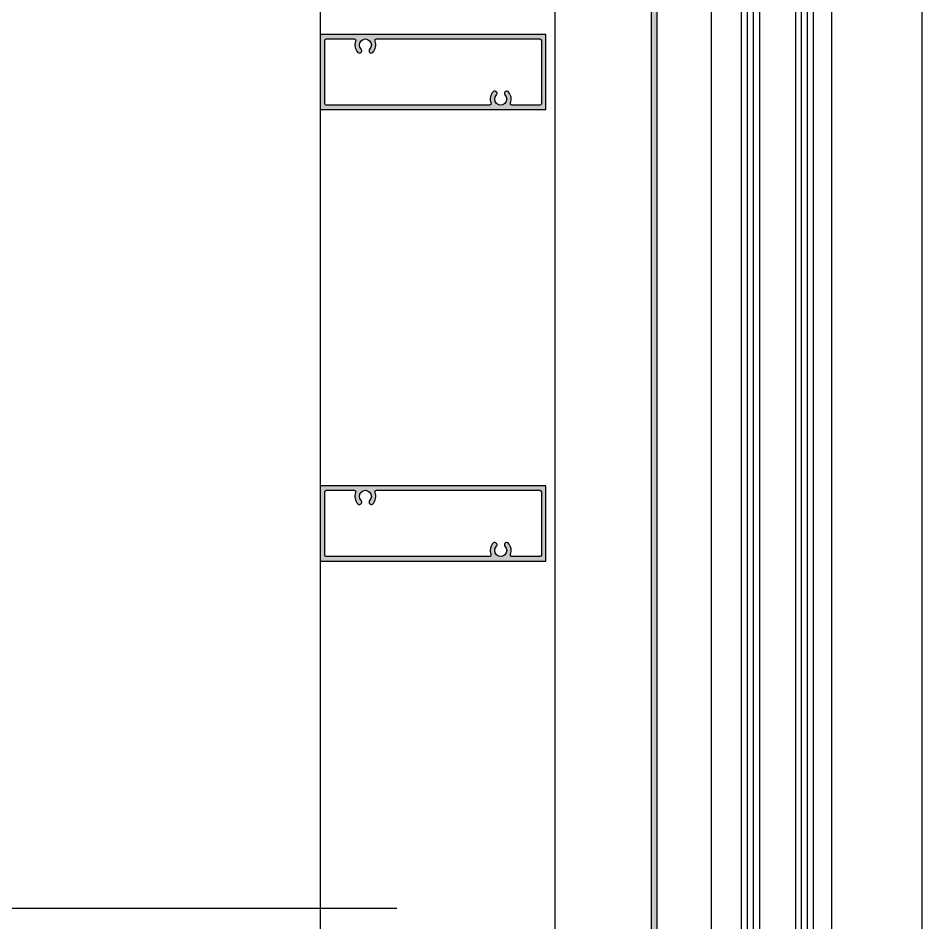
# Model space of a CAD drawing. Header units: millimetres. Extents: x 12351878 to 12381578, y 696206 to 738256.
# Drawn here: x 12366234 to 12366534.5, y 730883.2 to 731183.9 of the extents above; entities that cross this region are included whole.
import ezdxf

# ---------------------------------------------------------------- set-up
doc = ezdxf.new("R2010")
doc.units = ezdxf.units.MM
doc.header["$LTSCALE"] = 1000
for name, color, linetype in [('ALUM', 1, 'Continuous'), ('DIM_LEAD', 3, 'Continuous'), ('EXTRUSION-V', 141, 'Continuous'), ('EXTRUSION1', 4, 'Continuous'), ('GLASS', 1, 'Continuous'), ('GLASS-V', 11, 'Continuous'), ('SYMBOL', 7, 'Continuous'), ('型材断面填充', 254, 'Continuous'), ('铝板断面填充', 14, 'Continuous')]:
    doc.layers.add(name, color=color, linetype=linetype)

# ---------------------------------------------------------------- blocks, each defined once
blk = doc.blocks.new('20210923-LC06')
at = {"layer": '型材断面填充', "linetype": 'ByBlock'}
h = blk.add_hatch(color=256, dxfattribs=at)
h.paths.add_polyline_path([(75, 12.5), (0, 12.5), (0, -12.5), (75, -12.5)])
edge = h.paths.add_edge_path(flags=16)
edge.add_arc((72.99999999999272, 10.5), 0.5, 0, 90, ccw=False)
edge.add_line((73.49999999999272, 10.5), (73.49999999999272, -10.5))
edge.add_arc((72.99999999999272, -10.5), 0.5, -90, 0, ccw=False)
edge.add_line((72.99999999999272, -11), (63.70809924347122, -11))
edge.add_arc((63.70809924347122, -10.5), 0.5, 157.9756871616606, 270, ccw=False)
edge.add_arc((59.99999999996362, -8.999999999923602), 3.49999999999024, 337.9756871617368, 405.5224881743313)
edge.add_arc((61.96176195076987, -7.002128601492586), 0.6999999863657048, 45.52248817439985, 150.0000000002586)
edge.add_line((61.35554417992535, -6.652128608311614), (61.30384047733969, -6.741682048123039))
edge.add_arc((61.91005825998582, -7.091682048114308), 0.6999999999930533, 150.000000000497, 224.9738861260881)
edge.add_arc((59.99999999498687, -8.999999999916326), 1.99999999646012, -224.97388637242545, 44.97388612635791, ccw=False)
edge.add_arc((58.08994174066902, -7.091682042391767), 0.6999999964802336, 315.0261136276913, 389.999999996758)
edge.add_line((58.69615952028835, -6.741682044186746), (58.64445582000917, -6.652128608351632))
edge.add_arc((58.0382380491501, -7.002128601496224), 0.6999999863618294, 29.99999999656709, 134.4775118258088)
edge.add_arc((59.99999999995634, -8.999999999923602), 3.499999999985485, 134.4775118257521, 202.0243128383078)
edge.add_arc((56.29190075644874, -10.5), 0.5000000000078625, -89.99999999916622, 22.024312838026788, ccw=False)
edge.add_line((56.29190075645602, -11), (2, -11))
edge.add_arc((2, -10.5), 0.5, 180, 270, ccw=False)
edge.add_line((1.5, -10.5), (1.5, 10.5))
edge.add_arc((2, 10.5), 0.5, 90, 180, ccw=False)
edge.add_line((2, 11), (11.2919007564924, 11))
edge.add_arc((11.29190075648512, 10.49999999998909), 0.5000000000109139, -22.024313129871473, 89.99999999916622, ccw=False)
edge.add_arc((15.00000000499858, 8.999999975909304), 3.500000013615411, 157.9756868698486, 225.5224875408107)
edge.add_arc((13.03823803211708, 7.002128599175194), 0.7000000000041585, 225.5224875403132, 330.0000000028977)
edge.add_line((13.64445581477776, 6.652128599209391), (13.696159520332, 6.741682044186746))
edge.add_arc((13.0899417407054, 7.091682042388129), 0.6999999964831274, 330.0000000037976, 404.9738863725193)
edge.add_arc((14.99999999501597, 8.999999999916326), 1.999999996458775, -44.97388612598962, 224.9738863725727, ccw=False)
edge.add_arc((16.9100582600222, 7.091682048121584), 0.6999999999878389, 135.0261138737017, 209.9999999998008)
edge.add_line((16.30384047738335, 6.741682048130315), (16.355544179969, 6.652128608307976))
edge.add_arc((16.96176195081352, 7.002128601492586), 0.6999999863692359, 209.9999999999993, 314.4775118253916)
edge.add_arc((15.00000000002183, 8.999999999923602), 3.499999999983077, 314.477511825457, 382.0243128382527)
edge.add_arc((18.70809924351488, 10.49999999999272), 0.4999999999930083, 90, 202.0243128382656, ccw=False)
edge.add_line((18.70809924351488, 10.99999999998545), (72.99999999999272, 11))
at = {"color": 0, "linetype": 'ByBlock'}
blk.add_lwpolyline([(75, 12.5), (0, 12.5), (0, -12.5), (75, -12.5)], close=True, dxfattribs=at)
blk.add_lwpolyline([(72.99999999999272, 11, -0.4142135623731147), (73.49999999999272, 10.5), (73.49999999999272, -10.5, -0.4142135623730951), (72.99999999999272, -11), (63.70809924347122, -11, -0.5318455158548693), (63.24458683803095, -10.31249999998909, 0.303569696419431), (62.45220242653158, -6.502660764042957, 0.4903143928775128), (61.35554417992535, -6.652128608311614), (61.30384047733969, -6.741682048123039, 0.339327190915275), (61.41485796841152, -7.586431147374242, -2.41265831870223), (58.58514202763035, -7.586431141295179, 0.339327192099483), (58.69615952028835, -6.741682044186746), (58.64445582000917, -6.652128608351632, 0.4903143928944151), (57.54779757338838, -6.502660764050233, 0.3035696964186377), (56.75541316189629, -10.31249999998909, -0.5318455158544906), (56.29190075645602, -11), (2, -11, -0.4142135623730951), (1.5, -10.5), (1.5, 10.5, -0.4142135623730951), (2, 11), (11.2919007564924, 11, -0.5318455174885397), (11.75541316098679, 10.31249999761349, 0.3035696947912896), (12.5477975412723, 6.502660757421836, 0.4903143963226426), (13.64445581477776, 6.652128599209391), (13.696159520332, 6.741682044186746, 0.3393271920984405), (13.58514202766673, 7.586431141295179, -2.412658318694041), (16.41485796845518, 7.58643114737788, 0.3393271909152766), (16.30384047738335, 6.741682048130315), (16.355544179969, 6.652128608307976, 0.49031439287499), (17.45220242657524, 6.502660764039319, 0.3035696964197462), (18.24458683808189, 10.31249999998545, -0.5318455158541423), (18.70809924351488, 10.99999999998545)], format="xyb", close=True, dxfattribs=at)
blk = doc.blocks.new('*U104')
at = {"layer": 'GLASS'}
for points in [[(908.0101081583807, 15.99999998882048), (1.000000000014552, 16), (1.455191522836685e-11, 17), (2.182787284255028e-11, 21), (1.000000000021828, 22), (908.0101081583862, 21.99999998882776)], [(908.0101081583698, 3.999999988827757), (1.000000000003638, 4), (3.637978807091713e-12, 3), (-3.637978807091713e-12, -1), (0.999999999996362, -2), (908.0101081583589, -2.000000011179519)]]:
    blk.add_lwpolyline(points, dxfattribs=at)
at = {"layer": 'GLASS-V'}
for p, q in [((2.182787284255028e-11, 20), (908.0101081583844, 19.99999998882776)), ((1.818989403545856e-11, 18), (908.0101081583807, 17.99999998882776)), ((3.637978807091713e-12, 2), (908.010108158368, 1.999999988820482)), ((0, 0), (908.0101081583607, -1.117951853160537e-08))]:
    blk.add_line(p, q, dxfattribs=at)
blk = doc.blocks.new('gyblcqs2')
at = {"layer": 'EXTRUSION-V'}
for p, q in [((3316.999988114461, 2825.581785413087), (3316.999988123775, 3833.571656933287, -3.542093021416049e-08)), ((3356.999988390133, 3833.571656933287, -2.813399686804691e-08), (3356.999987822026, 2825.561548143043, 4.015512391808422e-08)), ((3386.999988518655, 3833.571656933287, -2.813399686804691e-08), (3386.999988518655, 2825.561548143043, 4.015512391808422e-08)), ((3264.989149881527, 3605.58174330357, 2.422591308793002e-08), (3264.989149881527, -2844.428347484209, 2.635479687953106e-08))]:
    blk.add_line(p, q, dxfattribs=at)
at = {"layer": 'EXTRUSION-V', "elevation": -6.907243682693404e-08}
blk.add_lwpolyline([(3186.989286676049, 3605.58174330357), (3186.989286676049, -2844.428347484209)], dxfattribs=at)
at = {"color": 0, "linetype": 'ByBlock', "xscale": -1, "rotation": 270}
blk.add_blockref('*U104', (3328.999988114461, 2807.571667324053, 4.015512391808422e-08), dxfattribs=at)
at = {"layer": 'EXTRUSION1'}
for p in [(3186.989286676049, 3593.071652515791, -6.694355303533301e-08), (3186.989286676049, 3443.071652515791, -6.694355303533301e-08)]:
    blk.add_blockref('20210923-LC06', p, dxfattribs=at)
blk = doc.blocks.new('gyqs07')
at = {"layer": '铝板断面填充', "linetype": 'ByBlock'}
blk.add_hatch(color=256, dxfattribs=at).paths.add_polyline_path([(3297.00003740564, 2260.571660017828), (3299.00003740564, 2260.571660017828), (3299.00003740564, 630.5716681703925), (3297.00003740564, 630.5716681703925)])
at = {"layer": 'ALUM', "linetype": 'ByBlock', "elevation": 4.015512391808422e-08}
blk.add_lwpolyline([(3297.00003740564, 2260.571660017828), (3296.999979961663, 630.5716681703925), (3298.999979961663, 630.5716681703925), (3299.00003740564, 2260.571660017828)], dxfattribs=at)
at = {"layer": 'EXTRUSION-V'}
blk.add_line((3264.989285783842, 2645.571663054521), (3264.989185729995, 610.5716569332872), dxfattribs=at)
blk.add_lwpolyline([(3186.989286676049, 2680.571656279266), (3186.989286676049, 610.5716569332872)], dxfattribs=at)
at = {"layer": 'EXTRUSION1'}
for p in [(3186.989286676049, 1443.071652515791, -6.694355303533301e-08), (3186.989286676049, 1293.071652515791, -6.694355303533301e-08)]:
    blk.add_blockref('20210923-LC06', p, dxfattribs=at)

msp = doc.modelspace()

# ---------------------------------------------------------------- linework, layer by layer
at = {"layer": 'DIM_LEAD'}
msp.add_line((12366359.99884613, 730888), (12365041.49884095, 730888), dxfattribs=at)

# ---------------------------------------------------------------- block references
at = {"layer": 'SYMBOL'}
for name, p in [('gyqs07', (12363147.49884617, 729722.9283430667)), ('gyblcqs2', (12363147.49884617, 727572.9283430667))]:
    msp.add_blockref(name, p, dxfattribs=at)

doc.saveas('drawing.dxf')
